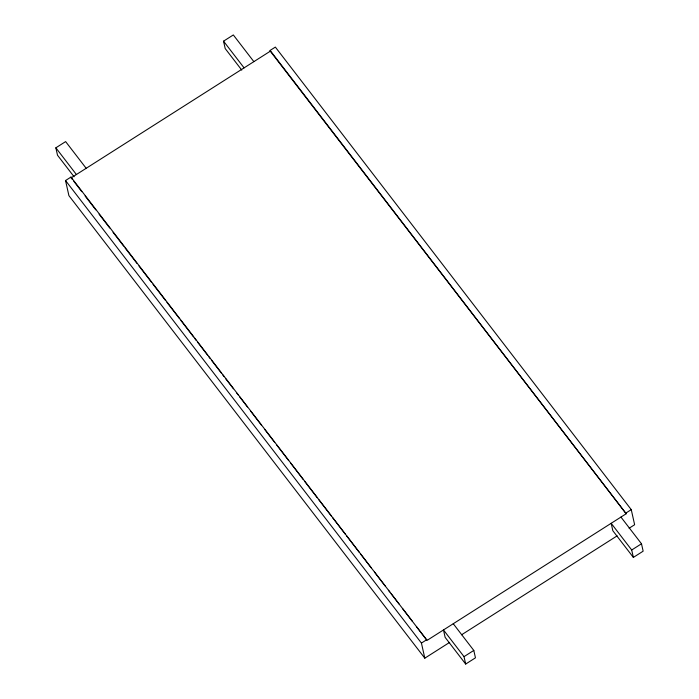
<?xml version="1.0" encoding="UTF-8"?>
<svg xmlns="http://www.w3.org/2000/svg" width="699" height="699" viewBox="0 0 699 699"><rect width="100%" height="100%" fill="white"/><g stroke="black" fill="none" stroke-linecap="round" stroke-linejoin="round"><path stroke-width="1.05" d="M74.077 176.751L57.51 155.222L55.85 147.821L65.636 141.6L86.178 168.293M241.767 70.101L225.2 48.572L223.54 41.171L233.326 34.95L253.868 61.652M449.658 642.372L424.809 658.178L68.904 195.633L65.531 180.534L70.983 177.065L427.054 640.398L626.19 513.748L270.111 50.424L275.354 47.095L631.258 509.641L634.631 524.731L629.109 528.243M72.486 179.582L71.158 177.852L270.286 51.202L270.111 50.424M424.809 658.178L421.436 643.08L426.888 639.62M626.016 512.97L631.258 509.641M461.62 634.762L617.147 535.853M473.8 650.428L475.46 657.829L465.674 664.05L464.022 656.649L473.8 650.428L453.258 623.735M641.49 543.778L643.15 551.179L633.364 557.4L631.713 549.999L641.49 543.778L620.948 517.085M270.286 51.202L626.19 513.748M631.713 549.999L611.171 523.306L612.822 530.707L633.364 557.4M223.54 41.171L244.082 67.873M464.022 656.649L443.481 629.956L445.132 637.348L465.674 664.05M55.85 147.821L76.392 174.514M73.814 181.303L81.8 191.683M85.121 196.008L95.772 209.84M99.092 214.165L109.734 227.996M113.063 232.313L123.706 246.153M125.042 247.883L137.013 263.444M139.005 266.031L151.648 282.466M152.976 284.187L165.619 300.614M166.947 302.344L179.591 318.77M180.919 320.5L193.562 336.927M194.89 338.657L196.218 340.387M197.546 342.117L207.524 355.083M208.861 356.813L210.189 358.543M211.517 360.273L221.496 373.24M222.832 374.97L224.161 376.7M225.489 378.43L233.475 388.801M236.795 393.126L238.132 394.856M239.46 396.586L247.446 406.958M250.766 411.283L261.417 425.114M264.738 429.439L274.716 442.406M276.717 445.001L288.687 460.562M290.688 463.157L303.322 479.584M304.65 481.314L317.294 497.74M318.622 499.47L331.265 515.897M332.593 517.627L345.236 534.053M346.564 535.784L359.207 552.21M360.535 553.94L371.178 567.771M374.507 572.097L385.149 585.928M388.478 590.253L389.806 591.983M391.134 593.704L399.12 604.085M402.441 608.41L412.419 621.376M416.412 626.557L426.39 639.533M65.531 180.534L421.436 643.08M70.983 177.065L71.158 177.852"/></g></svg>
